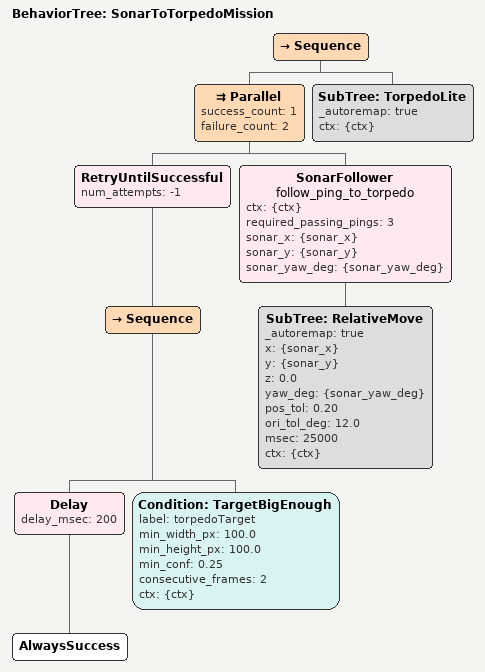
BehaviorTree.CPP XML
<root BTCPP_format="4" main_tree_to_execute="SonarToTorpedoMission">
  <BehaviorTree ID="SonarToTorpedoMission">
    <Sequence>

      <!-- 0) Torpedo model first: TargetBigEnough below needs torpedoTarget
           detections while we are still following the pinger. -->

      <!-- 1) Follow the pinger until the board is big enough on screen. -->
      <Parallel success_count="1" failure_count="2">

        <RetryUntilSuccessful num_attempts="-1">
          <Sequence>
            <Delay delay_msec="200"><AlwaysSuccess/></Delay>
            <Condition ID="TargetBigEnough"
                       label="torpedoTarget"
                       min_width_px="100.0"
                       min_height_px="100.0"
                       min_conf="0.25"
                       consecutive_frames="2"
                       ctx="{ctx}"/>
          </Sequence>
        </RetryUntilSuccessful>

        <SonarFollower
            name="follow_ping_to_torpedo"
            ctx="{ctx}"
            required_passing_pings="3"
            sonar_x="{sonar_x}" sonar_y="{sonar_y}" sonar_yaw_deg="{sonar_yaw_deg}">
          <SubTree ID="RelativeMove" _autoremap="true"
                   x="{sonar_x}" y="{sonar_y}" z="0.0"
                   yaw_deg="{sonar_yaw_deg}"
                   pos_tol="0.20" ori_tol_deg="12.0" msec="25000"
                   ctx="{ctx}"/>
        </SonarFollower>

      </Parallel>

      <!-- 2) Close enough: run the torpedo task. -->
      <SubTree ID="TorpedoLite" _autoremap="true" ctx="{ctx}"/>

    </Sequence>
  </BehaviorTree>
</root>
